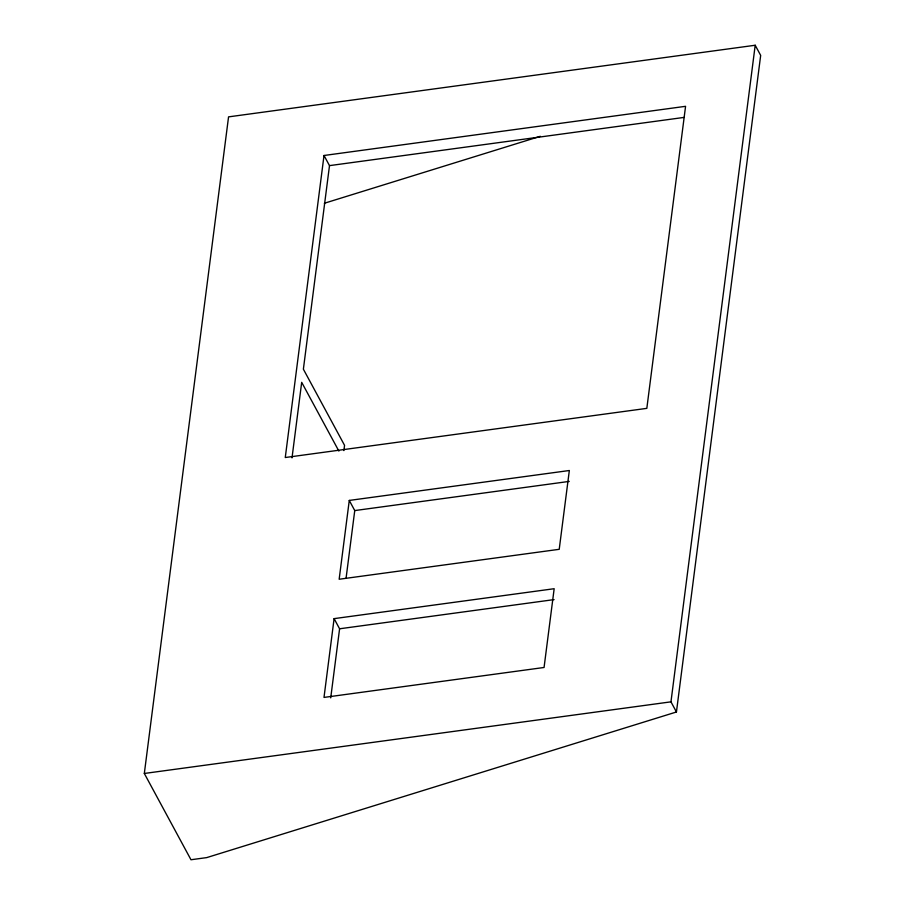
<?xml version="1.0" encoding="UTF-8"?>
<svg xmlns="http://www.w3.org/2000/svg" width="905" height="905" viewBox="0 0 905 905"><rect width="100%" height="100%" fill="white"/><g stroke="black" fill="none" stroke-linecap="round" stroke-linejoin="round"><path stroke-width="1.36" d="M144.325 773.47L228.558 116.869L755.2 45.25L760.675 55.397L676.442 711.986L206.702 857.612L190.978 859.75L144.325 773.47L670.967 701.839L676.442 711.986M324.013 155.49L285.267 457.523L646.826 408.359L685.571 106.315L324.013 155.49L329.499 165.626L303.379 369.195L344.556 445.339L343.877 450.588M292.01 457.873L301.693 382.329L338.889 451.097M334.103 618.635L324.001 697.416L544.063 667.483L554.165 588.714L334.103 618.635L339.59 628.783L330.721 697.879M349.273 500.431L339.16 579.245L559.222 549.312L569.336 470.51L349.273 500.431L354.749 510.578L346.061 578.318M670.967 701.839L755.2 45.25M324.341 203.263L540.319 136.304M329.499 165.626L684.078 117.412M354.749 510.578L569.245 481.403M339.59 628.783L554.086 599.608"/></g></svg>
